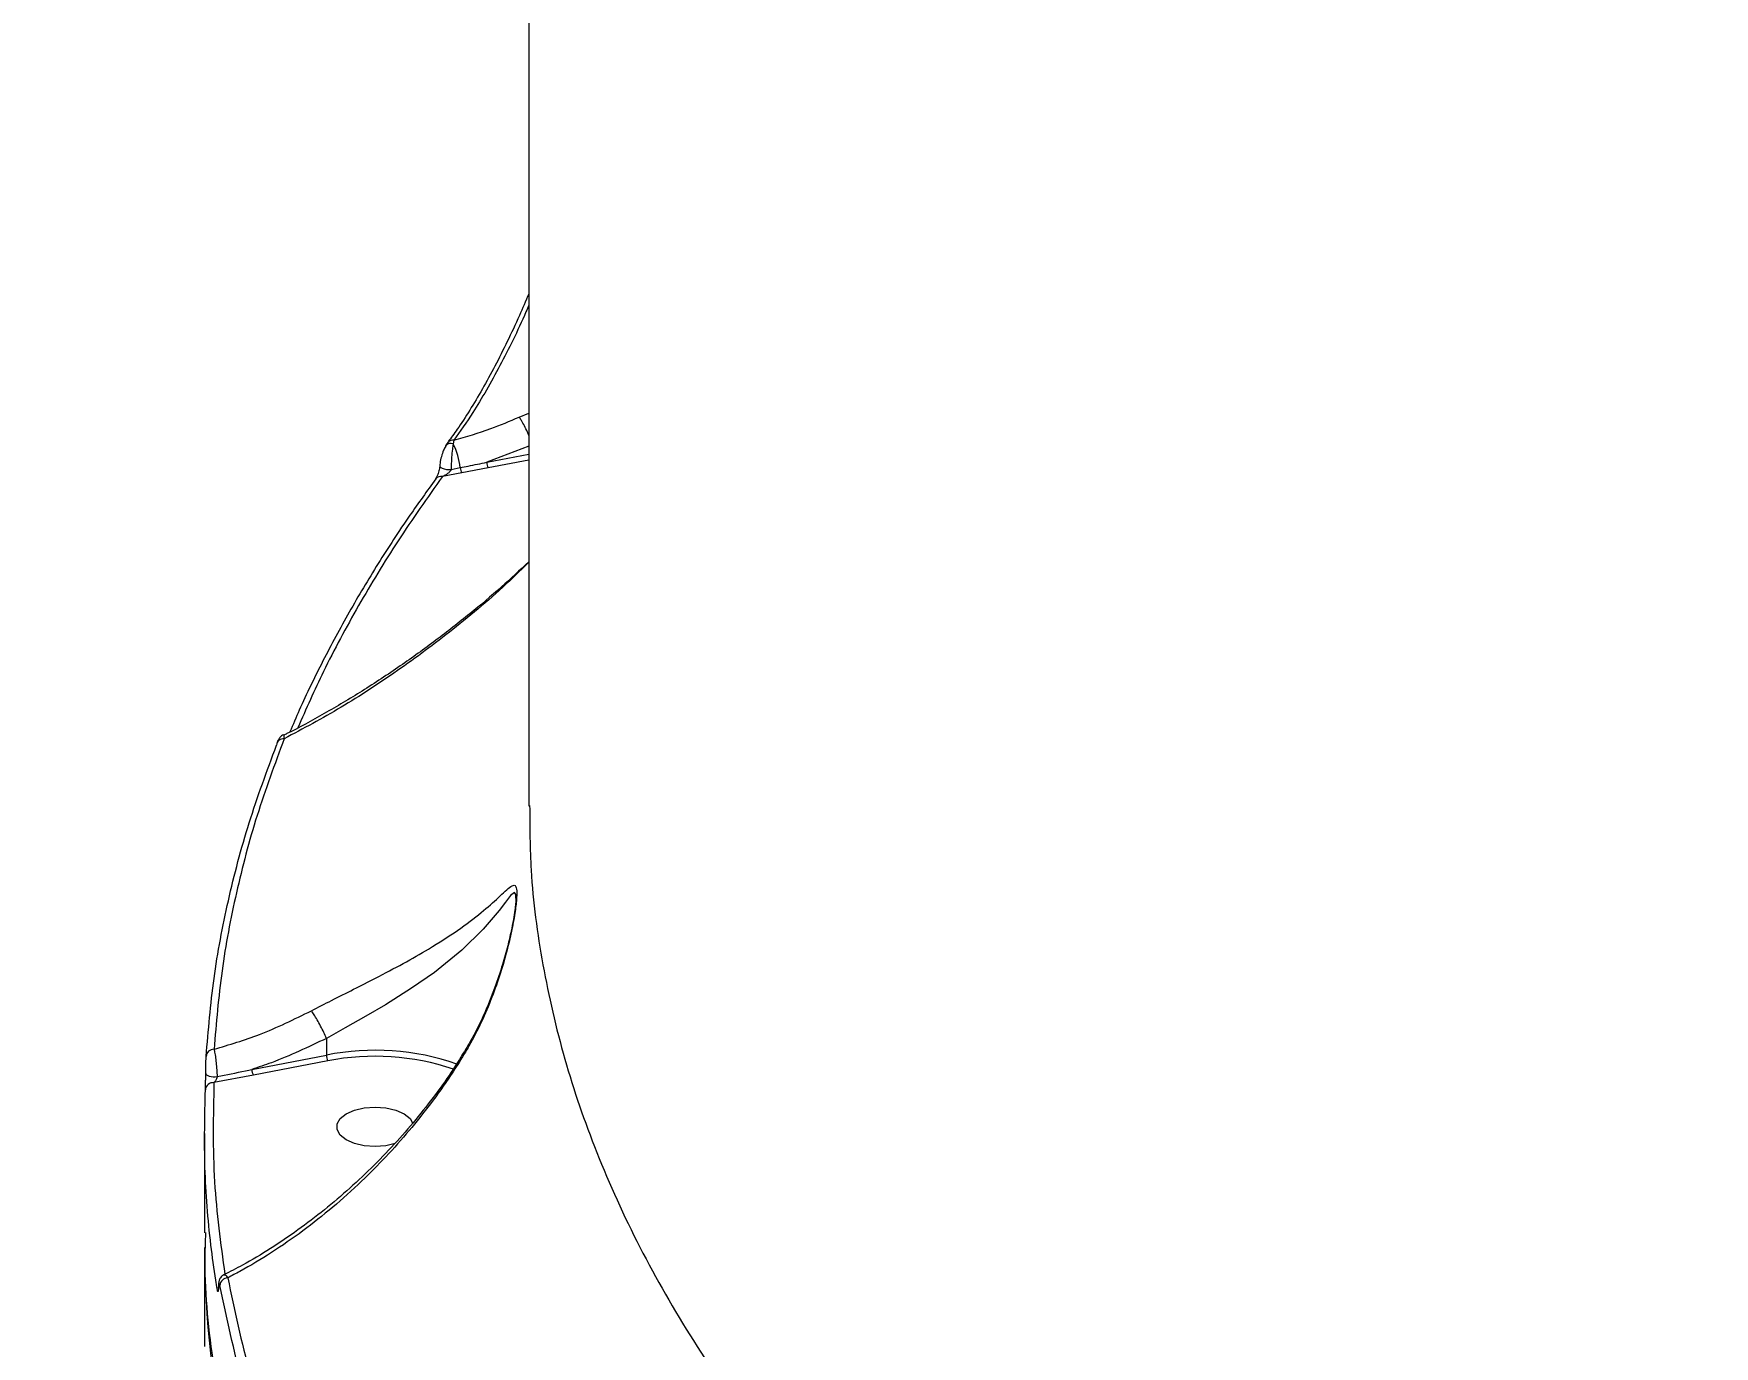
# Model space of a CAD drawing. Header units: millimetres. Extents: x -8092 to 6423, y -6886 to 5604.
# Drawn here: x -509.9 to -313.1, y -1448.1 to -1294.3 of the extents above; entities that cross this region are included whole.
import ezdxf

# ---------------------------------------------------------------- set-up
doc = ezdxf.new("R2010")
doc.units = ezdxf.units.MM
for name, color, linetype in [('DIKOM_ОБЪЕКТ', 7, 'Continuous'), ('DIKOM_РАЗМЕР_ЗОНА', 7, 'Continuous'), ('DIKOM_РАЗМЕР_ОБЪЕКТА', 7, 'Continuous')]:
    doc.layers.add(name, color=color, linetype=linetype)
doc.styles.add('style1', font='arial.ttf', dxfattribs={"width": 0.8})
doc.dimstyles.new('1-50', dxfattribs={"dimtxt": 300, "dimasz": 200, "dimexe": 100, "dimexo": 0, "dimgap": 100, "dimtad": 1, "dimtxsty": 'style1', "dimcen": 200, "dimclrd": 7, "dimclre": 7, "dimclrt": 7, "dimadec": 1, "dimazin": 2, "dimtfac": 1, "dimtmove": 0, "dimatfit": 2, "dimfxl": 0, "dimlwd": 25, "dimlwe": 18, "dimarcsym": 0})

# ---------------------------------------------------------------- blocks, each defined once
blk = doc.blocks.new('*D9')
at = {"layer": 'Defpoints', "color": 0, "transparency": 16777216}
for p in [(-8092.06, -86.27), (4664.84, -1471.84), (4664.84, -6785.92)]:
    blk.add_point(p, dxfattribs=at)
at = {"layer": 'DIKOM_РАЗМЕР_ЗОНА', "color": 7, "lineweight": 18, "transparency": 16777216}
for p, q in [((-8092.06, -86.27), (-8092.06, -6885.92)), ((4664.84, -1471.84), (4664.84, -6885.92))]:
    blk.add_line(p, q, dxfattribs=at)
at = {"layer": 'DIKOM_РАЗМЕР_ЗОНА', "color": 7, "lineweight": 25, "transparency": 16777216}
blk.add_line((-7892.06, -6785.92), (4464.84, -6785.92), dxfattribs=at)
at = {"layer": 'DIKOM_РАЗМЕР_ЗОНА', "color": 7, "transparency": 16777216}
for points in [[(-7892.06, -6752.58), (-7892.06, -6819.25), (-8092.06, -6785.92)], [(4464.84, -6752.58), (4464.84, -6819.25), (4664.84, -6785.92)]]:
    blk.add_solid(points, dxfattribs=at)
at = {"layer": 'DIKOM_РАЗМЕР_ЗОНА', "color": 7, "transparency": 16777216, "insert": (-2159.84, -6532.75), "char_height": 300, "attachment_point": 5, "style": 'style1'}
blk.add_mtext('12760', dxfattribs=at)
blk = doc.blocks.new('*D11')
at = {"layer": 'Defpoints', "color": 0, "transparency": 16777216}
for p in [(-6092.06, -310.77), (2568.27, -2361.54), (2568.27, -4925.78)]:
    blk.add_point(p, dxfattribs=at)
at = {"layer": 'DIKOM_РАЗМЕР_ОБЪЕКТА', "color": 7, "lineweight": 18, "transparency": 16777216}
for p, q in [((-6092.06, -310.77), (-6092.06, -5025.78)), ((2568.27, -2361.54), (2568.27, -5025.78))]:
    blk.add_line(p, q, dxfattribs=at)
at = {"layer": 'DIKOM_РАЗМЕР_ОБЪЕКТА', "color": 7, "lineweight": 25, "transparency": 16777216}
blk.add_line((-5892.06, -4925.78), (2368.27, -4925.78), dxfattribs=at)
at = {"layer": 'DIKOM_РАЗМЕР_ОБЪЕКТА', "color": 7, "transparency": 16777216}
for points in [[(-5892.06, -4892.44), (-5892.06, -4959.11), (-6092.06, -4925.78)], [(2368.27, -4892.44), (2368.27, -4959.11), (2568.27, -4925.78)]]:
    blk.add_solid(points, dxfattribs=at)
at = {"layer": 'DIKOM_РАЗМЕР_ОБЪЕКТА', "color": 7, "transparency": 16777216, "insert": (-2605.9, -4672.61), "char_height": 300, "attachment_point": 5, "style": 'style1'}
blk.add_mtext('8660', dxfattribs=at)

msp = doc.modelspace()

# ---------------------------------------------------------------- linework, layer by layer
at = {"layer": 'DIKOM_ОБЪЕКТ', "color": 7, "linetype": 'Continuous', "lineweight": 15}
for p, q in [((-451.936, -1239.742), (-451.936, -1384.821)), ((-453.07, -1339.255), (-451.936, -1338.777)), ((-460.715, -1341.952), (-460.801, -1342.376)), ((-451.936, -1342.661), (-456.87, -1344.532)), ((-456.87, -1344.532), (-451.936, -1343.578)), ((-451.936, -1344.282), (-456.694, -1345.202)), ((-462.362, -1344.949), (-462.364, -1344.963)), ((-459.794, -1345.791), (-462.05, -1346.218)), ((-461.023, -1345.381), (-459.965, -1345.17)), ((-456.694, -1345.202), (-459.794, -1345.791)), ((-453.45, -1395.595), (-453.449, -1395.486)), ((-475.645, -1412.003), (-475.644, -1412.007)), ((-475.644, -1412.007), (-475.644, -1413.959)), ((-484.373, -1415.647), (-475.644, -1413.959)), ((-475.468, -1414.629), (-484.198, -1416.317)), ((-484.198, -1416.317), (-488.819, -1417.192)), ((-489.936, -1423.147), (-489.936, -1434.791)), ((-489.936, -1436.505), (-489.936, -1448.077))]:
    msp.add_line(p, q, dxfattribs=at)
at = {"layer": 'DIKOM_ОБЪЕКТ', "color": 7, "linetype": 'Continuous', "lineweight": 15, "flags": 128}
for points in [[(-461.428, -1342.225), (-461.422, -1342.217), (-461.371, -1342.158)], [(-462.364, -1344.963), (-462.342, -1345.046), (-462.244, -1345.149), (-462.075, -1345.242), (-461.849, -1345.316), (-461.584, -1345.367), (-461.301, -1345.389), (-461.023, -1345.381)], [(-453.449, -1395.486), (-453.447, -1395.27), (-453.46, -1395.158), (-453.617, -1394.904), (-454.084, -1395.292), (-454.68, -1396.062), (-455.406, -1397.017), (-457.289, -1399.232), (-459.788, -1401.676), (-462.998, -1404.279), (-465.659, -1406.14), (-468.735, -1408.073), (-471.023, -1409.412), (-473.463, -1410.786), (-475.644, -1412.003), (-475.645, -1412.003), (-475.645, -1412.003)], [(-489.779, -1416.11), (-489.756, -1416.201), (-489.676, -1416.288), (-489.543, -1416.365), (-489.365, -1416.428), (-489.152, -1416.473), (-488.918, -1416.498), (-488.675, -1416.5), (-488.439, -1416.481)], [(-469.936, -1424.679), (-471.204, -1424.585), (-472.369, -1424.311), (-473.337, -1423.879), (-474.03, -1423.324), (-474.391, -1422.691), (-474.391, -1422.032), (-474.03, -1421.399), (-473.337, -1420.844), (-472.369, -1420.412), (-471.204, -1420.138), (-469.936, -1420.044), (-468.669, -1420.138), (-467.504, -1420.412), (-466.536, -1420.844), (-465.843, -1421.399), (-465.505, -1421.958)], [(-467.583, -1424.337), (-468.669, -1424.585), (-469.936, -1424.679)], [(-488.447, -1441.351), (-488.428, -1441.183), (-488.417, -1441.139)]]:
    msp.add_lwpolyline(points, dxfattribs=at)
at = {"layer": 'DIKOM_ОБЪЕКТ', "color": 7, "linetype": 'Continuous', "lineweight": 15}
for centre, radius, start, end in [((-461.079, -1343.073), 0.751, 68.22818, 144.42506), ((-460.833, -1342.725), 0.782, 81.28789, 133.5031), ((-468.023, -1346.059), 8.107, 6.29732, 27.02108), ((-455.559, -1344.546), 1.311, 179.39383, 210.01371), ((-462.246, -1346.979), 0.786, 75.49724, 139.91072), ((-458.651, -1345.142), 1.314, 181.22734, 209.59724), ((-480.684, -1377.723), 0.807, 83.45186, 177.33912), ((-488.827, -1414.187), 0.907, 88.68265, 175.82539), ((-469.954, -1442.807), 29.404, 70.93782, 101.15792), ((-474.333, -1413.973), 1.311, 179.39377, 210.01377), ((-469.976, -1443.032), 28.928, 71.45497, 100.94335), ((-488.899, -1418.112), 0.924, 85.0831, 175.3573), ((-483.063, -1415.661), 1.311, 179.39008, 210.01746), ((-371.984, -1435.92), 117.954, 180.28412, 204.39171), ((-487.154, -1441.028), 0.978, 92.81278, 175.34405)]:
    msp.add_arc(centre, radius, start, end, dxfattribs=at)
for points, knots in [([(-445.293, -1242.157), (-442.053, -1243.12), (-432.669, -1245.907), (-417.067, -1250.311), (-398.461, -1255.279), (-379.767, -1259.969), (-360.991, -1264.385), (-342.138, -1268.523), (-323.212, -1272.384), (-304.22, -1275.966), (-285.165, -1279.269), (-266.054, -1282.29), (-246.89, -1285.03), (-227.68, -1287.488), (-208.427, -1289.663), (-189.138, -1291.555), (-169.818, -1293.162), (-150.471, -1294.486), (-131.103, -1295.524), (-111.718, -1296.278), (-92.323, -1296.746), (-72.921, -1296.929), (-53.519, -1296.827), (-34.122, -1296.44), (-14.734, -1295.767), (4.64, -1294.809), (23.993, -1293.566), (43.322, -1292.039), (62.621, -1290.228), (81.884, -1288.133), (101.107, -1285.756), (120.284, -1283.096), (139.411, -1280.154), (158.483, -1276.931), (177.494, -1273.428), (196.439, -1269.646), (215.313, -1265.586), (234.112, -1261.249), (252.83, -1256.637), (271.461, -1251.745), (288.839, -1246.922), (299.968, -1243.631), (304.952, -1242.157)], [0, 0, 0, 0, 0.01340852, 0.03882811, 0.064248, 0.08966798, 0.115088, 0.14050813, 0.16592837, 0.19134869, 0.21676905, 0.24218948, 0.26760997, 0.29303051, 0.3184511, 0.34387174, 0.36929243, 0.39471314, 0.42013388, 0.44555464, 0.47097543, 0.49639624, 0.52181706, 0.54723788, 0.57265871, 0.59807953, 0.62350035, 0.64892115, 0.67434196, 0.69976272, 0.72518346, 0.75060419, 0.77602486, 0.80144553, 0.82686611, 0.85228667, 0.87770714, 0.90312758, 0.92854793, 0.95396824, 0.97938848, 1, 1, 1, 1]), ([(-451.936, -1324.8), (-452.304, -1325.664), (-453.131, -1327.604), (-454.462, -1330.432), (-455.911, -1333.309), (-457.383, -1336), (-458.86, -1338.473), (-460.203, -1340.545), (-461.034, -1341.669), (-461.387, -1342.146)], [0, 0, 0, 0, 0.1207305, 0.271293, 0.4235211, 0.5770612, 0.7314479, 0.8861041, 1, 1, 1, 1]), ([(-451.936, -1326.143), (-452.048, -1326.406), (-453.136, -1328.963), (-454.819, -1332.334), (-456.908, -1336.133), (-458.723, -1339.148), (-459.978, -1340.915), (-460.715, -1341.952)], [0, 0, 0, 0, 0.0399305, 0.3874873, 0.5665473, 0.7456026, 1, 1, 1, 1]), ([(-460.715, -1341.952), (-459.264, -1341.533), (-456.685, -1340.787), (-454.17, -1339.721), (-453.07, -1339.255)], [0, 0, 0, 0, 0.5623936, 1, 1, 1, 1]), ([(-451.936, -1341.394), (-451.988, -1341.268), (-452.145, -1340.885), (-452.452, -1340.258), (-452.773, -1339.681), (-452.972, -1339.382), (-453.055, -1339.274), (-453.07, -1339.255)], [0, 0, 0, 0, 0.1452015, 0.4411418, 0.7370834, 0.9530697, 1, 1, 1, 1]), ([(-461.418, -1342.234), (-461.459, -1342.281), (-461.559, -1342.396), (-461.636, -1342.543), (-461.681, -1342.629)], [0, 0, 0, 0, 0.4126979, 1, 1, 1, 1]), ([(-460.801, -1342.376), (-460.832, -1342.581), (-460.902, -1343.032), (-460.974, -1343.843), (-461.019, -1344.673), (-461.022, -1345.141), (-461.023, -1345.381)], [0, 0, 0, 0, 0.2543411, 0.5587146, 0.7734763, 1, 1, 1, 1]), ([(-461.676, -1342.646), (-461.763, -1342.802), (-461.961, -1343.157), (-462.182, -1343.847), (-462.336, -1344.498), (-462.345, -1344.844), (-462.348, -1344.95)], [0, 0, 0, 0, 0.2544445, 0.578307, 0.8706189, 1, 1, 1, 1]), ([(-459.965, -1345.17), (-459.652, -1345.107), (-458.619, -1344.901), (-457.588, -1344.684), (-456.87, -1344.532)], [0, 0, 0, 0, 0.3030051, 1, 1, 1, 1]), ([(-462.824, -1346.492), (-463.854, -1347.908), (-466.238, -1351.188), (-469.62, -1356.391), (-473.025, -1362.077), (-476.09, -1367.801), (-478.39, -1372.482), (-479.557, -1375.269), (-479.914, -1376.123)], [0, 0, 0, 0, 0.1467684, 0.339777, 0.5321754, 0.7237737, 0.9153271, 1, 1, 1, 1]), ([(-462.05, -1346.218), (-463.816, -1348.714), (-467.349, -1353.705), (-471.958, -1361.328), (-475.902, -1368.631), (-478.019, -1373.432), (-478.988, -1375.628)], [0, 0, 0, 0, 0.2595086, 0.519016, 0.7799508, 1, 1, 1, 1]), ([(-462.4, -1345.263), (-462.4, -1345.266), (-462.414, -1345.359), (-462.466, -1345.575), (-462.567, -1345.909), (-462.704, -1346.242), (-462.827, -1346.448), (-462.853, -1346.479), (-462.854, -1346.481)], [0, 0, 0, 0, 0.0054753, 0.1654935, 0.3733146, 0.6469443, 0.9769156, 1, 1, 1, 1]), ([(-462.365, -1344.962), (-462.367, -1344.996), (-462.372, -1345.088), (-462.389, -1345.195), (-462.4, -1345.263)], [0, 0, 0, 0, 0.3647506, 1, 1, 1, 1]), ([(-461.023, -1345.381), (-461.034, -1345.41), (-461.054, -1345.465), (-461.128, -1345.577), (-461.282, -1345.743), (-461.564, -1345.96), (-461.837, -1346.119), (-462.012, -1346.201), (-462.05, -1346.218)], [0, 0, 0, 0, 0.0644634, 0.1180491, 0.2689776, 0.5294689, 0.8996301, 1, 1, 1, 1]), ([(-451.936, -1356.186), (-452.999, -1357.182), (-455.267, -1359.308), (-458.903, -1362.37), (-462.861, -1365.461), (-467.065, -1368.479), (-471.432, -1371.364), (-475.866, -1373.987), (-478.943, -1375.692), (-480.534, -1376.438), (-480.66, -1376.498)], [0, 0, 0, 0, 0.1175523, 0.2510051, 0.3901714, 0.5353948, 0.6882155, 0.839149, 0.9872423, 1, 1, 1, 1]), ([(-451.936, -1356.24), (-452.679, -1356.971), (-455.558, -1359.802), (-460.698, -1364.096), (-467.301, -1369.034), (-473.908, -1373.345), (-478.365, -1375.73), (-480.592, -1376.921)], [0, 0, 0, 0, 0.0830369, 0.3218362, 0.5477582, 0.7740633, 1, 1, 1, 1]), ([(-489.731, -1414.121), (-489.475, -1411.075), (-488.962, -1404.981), (-487.227, -1395.852), (-484.843, -1386.738), (-482.608, -1380.703), (-481.49, -1377.686)], [0, 0, 0, 0, 0.2490997, 0.4981998, 0.7491003, 1, 1, 1, 1]), ([(-480.592, -1376.921), (-481.699, -1379.911), (-483.913, -1385.891), (-486.293, -1394.962), (-488.034, -1404.094), (-488.549, -1410.219), (-488.806, -1413.281)], [0, 0, 0, 0, 0.2491003, 0.4982008, 0.7491006, 1, 1, 1, 1]), ([(-480.685, -1376.446), (-480.76, -1376.489), (-480.925, -1376.584), (-481.115, -1376.796), (-481.301, -1377.076), (-481.394, -1377.323), (-481.452, -1377.473)], [0, 0, 0, 0, 0.1554731, 0.3415984, 0.5985917, 1, 1, 1, 1]), ([(-480.676, -1376.466), (-480.673, -1376.456), (-480.66, -1376.407), (-480.628, -1376.611), (-480.599, -1376.859), (-480.592, -1376.921)], [0, 0, 0, 0, 0.1661214, 0.7900755, 1, 1, 1, 1]), ([(-451.838, -1384.743), (-451.826, -1387.268), (-451.797, -1393.499), (-450.452, -1403.414), (-447.916, -1414.445), (-444.137, -1425.485), (-439.123, -1436.495), (-432.849, -1447.437), (-425.463, -1458.057), (-417.021, -1468.326), (-407.602, -1478.226), (-397.04, -1487.931), (-385.324, -1497.397), (-372.466, -1506.585), (-358.76, -1515.286), (-344.278, -1523.482), (-329.104, -1531.168), (-312.979, -1538.476), (-295.917, -1545.363), (-277.957, -1551.796), (-260.709, -1557.248), (-244.388, -1561.832), (-229.116, -1565.678), (-213.485, -1569.177), (-197.552, -1572.314), (-181.389, -1575.076), (-164.985, -1577.459), (-148.356, -1579.493), (-137.113, -1580.522), (-131.491, -1581.037)], [0, 0, 0, 0, 0.0269364, 0.0664877, 0.1060694, 0.1456204, 0.186327, 0.2270667, 0.267773, 0.3071934, 0.3466442, 0.3860645, 0.426635, 0.4672388, 0.5078092, 0.5471361, 0.5864932, 0.62582, 0.6662928, 0.7067987, 0.7472716, 0.778685, 0.8100985, 0.8417627, 0.8734269, 0.9049435, 0.9364601, 0.96823, 1, 1, 1, 1]), ([(-477.405, -1408.778), (-476.615, -1408.369), (-474.969, -1407.518), (-472.425, -1406.243), (-469.578, -1404.799), (-466.579, -1403.217), (-463.285, -1401.337), (-460.15, -1399.318), (-457.454, -1397.274), (-455.737, -1395.748), (-454.675, -1394.741), (-454.004, -1394.164), (-453.56, -1393.969), (-453.345, -1394.419), (-453.337, -1395.47), (-453.531, -1397.159), (-453.893, -1399.204), (-454.67, -1402.596), (-456.165, -1407.288), (-458.138, -1411.565), (-459.499, -1413.838), (-459.775, -1414.299)], [0, 0, 0, 0, 0.0399713, 0.0832984, 0.1277347, 0.1880427, 0.2502371, 0.3338822, 0.4199841, 0.501347, 0.54303, 0.5846634, 0.6297925, 0.6581316, 0.6869625, 0.7180483, 0.7529309, 0.7887571, 0.8810078, 0.97587, 1, 1, 1, 1]), ([(-453.441, -1395.486), (-453.442, -1395.55), (-453.442, -1395.715), (-453.478, -1396.238), (-453.573, -1397.046), (-453.745, -1398.148), (-454.021, -1399.553), (-454.431, -1401.31), (-455.047, -1403.519), (-455.954, -1406.247), (-457.193, -1409.273), (-458.533, -1412.021), (-459.533, -1413.604), (-459.918, -1414.215)], [0, 0, 0, 0, 0.0254597, 0.0661839, 0.1166843, 0.1770977, 0.2465563, 0.3319233, 0.439824, 0.5731461, 0.7384358, 0.8991318, 1, 1, 1, 1]), ([(-488.806, -1413.281), (-487.02, -1412.748), (-483.142, -1411.592), (-479.415, -1409.764), (-477.405, -1408.778)], [0, 0, 0, 0, 0.4604858, 1, 1, 1, 1]), ([(-475.645, -1412.003), (-475.742, -1411.779), (-475.936, -1411.331), (-476.319, -1410.562), (-476.717, -1409.83), (-477.081, -1409.226), (-477.299, -1408.911), (-477.391, -1408.795), (-477.405, -1408.778)], [0, 0, 0, 0, 0.1975718, 0.3951498, 0.5927343, 0.7902998, 0.9681023, 1, 1, 1, 1]), ([(-488.806, -1413.281), (-488.793, -1413.34), (-488.743, -1413.559), (-488.655, -1414.079), (-488.557, -1414.859), (-488.48, -1415.695), (-488.452, -1416.217), (-488.439, -1416.481)], [0, 0, 0, 0, 0.090301, 0.332232, 0.5590547, 0.7775738, 1, 1, 1, 1]), ([(-475.644, -1412.007), (-477.774, -1413.024), (-480.645, -1414.394), (-483.609, -1415.391), (-484.373, -1415.647)], [0, 0, 0, 0, 0.7421817, 1, 1, 1, 1]), ([(-489.779, -1416.11), (-489.778, -1415.949), (-489.776, -1415.628), (-489.767, -1415.112), (-489.754, -1414.628), (-489.741, -1414.301), (-489.733, -1414.16), (-489.731, -1414.121)], [0, 0, 0, 0, 0.2168757, 0.4334341, 0.6619689, 0.9080674, 1, 1, 1, 1]), ([(-459.914, -1414.218), (-460.113, -1414.545), (-460.946, -1415.912), (-462.6, -1418.238), (-464.881, -1421.202), (-467.375, -1424.093), (-470.052, -1426.899), (-472.896, -1429.587), (-475.882, -1432.125), (-478.994, -1434.498), (-482.195, -1436.66), (-485.108, -1438.418), (-486.944, -1439.334), (-487.688, -1439.706)], [0, 0, 0, 0, 0.0284422, 0.1187745, 0.211833, 0.3077034, 0.4062886, 0.5072863, 0.6101685, 0.7145881, 0.8211091, 0.9275301, 1, 1, 1, 1]), ([(-459.775, -1414.299), (-460.21, -1414.985), (-461.373, -1416.82), (-463.423, -1419.685), (-466.82, -1423.946), (-470.668, -1428.028), (-474.891, -1431.823), (-478.418, -1434.619), (-482.055, -1437.133), (-485.008, -1438.902), (-486.728, -1439.803), (-487.202, -1440.05)], [0, 0, 0, 0, 0.06011676, 0.16098256, 0.26186349, 0.46897561, 0.58841063, 0.70785401, 0.83064437, 0.95343656, 1, 1, 1, 1]), ([(-459.891, -1414.232), (-459.881, -1414.237), (-459.87, -1414.242), (-459.789, -1414.291), (-459.775, -1414.299)], [0, 0, 0, 0, 0.8257295, 1, 1, 1, 1]), ([(-489.819, -1418.037), (-489.817, -1418), (-489.812, -1417.864), (-489.801, -1417.551), (-489.79, -1417.083), (-489.782, -1416.581), (-489.78, -1416.267), (-489.779, -1416.11)], [0, 0, 0, 0, 0.0918793, 0.3355678, 0.5630557, 0.7814091, 1, 1, 1, 1]), ([(-488.819, -1417.192), (-488.9, -1421.068), (-489.054, -1428.556), (-488.034, -1436.027), (-487.542, -1439.631)], [0, 0, 0, 0, 0.51755078, 1, 1, 1, 1]), ([(-488.439, -1416.481), (-488.446, -1416.527), (-488.456, -1416.582), (-488.492, -1416.698), (-488.549, -1416.833), (-488.651, -1417.004), (-488.745, -1417.121), (-488.803, -1417.176), (-488.819, -1417.192)], [0, 0, 0, 0, 0.152184, 0.1824626, 0.3868839, 0.6239589, 0.8956648, 1, 1, 1, 1]), ([(-488.439, -1416.481), (-487.333, -1416.26), (-485.977, -1415.99), (-484.624, -1415.701), (-484.373, -1415.647)], [0, 0, 0, 0, 0.8147963, 1, 1, 1, 1]), ([(-488.447, -1441.351), (-488.502, -1441.009), (-488.778, -1439.298), (-489.414, -1434.564), (-490.024, -1427.133), (-489.887, -1421.071), (-489.819, -1418.037)], [0, 0, 0, 0, 0.0441417, 0.2207139, 0.6100121, 1, 1, 1, 1]), ([(-489.807, -1434.749), (-489.845, -1435.853), (-490.026, -1441.069), (-489.012, -1450.396), (-486.644, -1462.671), (-483.441, -1473.44), (-480.529, -1480.042), (-479.386, -1482.634)], [0, 0, 0, 0, 0.068625, 0.323981, 0.5795451, 0.8349014, 1, 1, 1, 1]), ([(-487.681, -1439.728), (-487.713, -1439.74), (-487.834, -1439.786), (-487.987, -1439.938), (-488.129, -1440.135), (-488.207, -1440.326), (-488.25, -1440.504), (-488.28, -1440.719), (-488.286, -1440.947), (-488.289, -1441.094)], [0, 0, 0, 0, 0.0528452, 0.1988298, 0.3264804, 0.4415186, 0.5511489, 0.7095438, 1, 1, 1, 1]), ([(-488.129, -1440.948), (-488.152, -1440.838), (-488.194, -1440.645), (-488.243, -1440.638), (-488.273, -1440.789), (-488.285, -1440.992), (-488.288, -1441.123), (-488.288, -1441.145)], [0, 0, 0, 0, 0.3277286, 0.5739064, 0.7796439, 0.9627921, 1, 1, 1, 1]), ([(-479.444, -1468.63), (-480.193, -1466.999), (-482.656, -1461.631), (-485.677, -1452.396), (-487.312, -1444.764), (-488.129, -1440.948)], [0, 0, 0, 0, 0.1792025, 0.5896016, 1, 1, 1, 1]), ([(-487.669, -1439.745), (-487.626, -1439.723), (-487.51, -1439.664), (-487.336, -1439.846), (-487.221, -1440.021), (-487.202, -1440.05)], [0, 0, 0, 0, 0.3333691, 0.8892169, 1, 1, 1, 1]), ([(-487.202, -1440.05), (-486.409, -1443.817), (-484.825, -1451.351), (-480.957, -1462.589), (-476.084, -1473.766), (-471.841, -1481.11), (-469.72, -1484.782)], [0, 0, 0, 0, 0.2485966, 0.4971937, 0.7485964, 1, 1, 1, 1]), ([(-488.288, -1441.145), (-488.289, -1441.172), (-488.292, -1441.312), (-488.305, -1441.523), (-488.337, -1441.675), (-488.386, -1441.661), (-488.426, -1441.461), (-488.447, -1441.351)], [0, 0, 0, 0, 0.0440658, 0.2245626, 0.4337839, 0.6875076, 1, 1, 1, 1]), ([(-488.294, -1441.117), (-488.294, -1441.158), (-488.296, -1441.262), (-488.304, -1441.344), (-488.305, -1441.348), (-488.305, -1441.35)], [0, 0, 0, 0, 0.2928121, 0.7583229, 1, 1, 1, 1])]:
    msp.add_open_spline(points, degree=3, knots=knots, dxfattribs=at)

# ---------------------------------------------------------------- dimensions: what is measured, and where the dimension line sits
at = {"layer": 'DIKOM_РАЗМЕР_ЗОНА'}
dim = msp.add_linear_dim(base=(4664.839, -6785.918), p1=(-8092.064, -86.271), p2=(4664.839, -1471.84), text='12760', dimstyle='1-50', dxfattribs=at)
dim.commit()
dim.dimension.update_dxf_attribs({"geometry": '*D9', "text_midpoint": (-2159.843, -6785.918), "dimtype": 160})
at = {"layer": 'DIKOM_РАЗМЕР_ОБЪЕКТА'}
dim = msp.add_linear_dim(base=(2568.274, -4925.777), p1=(-6092.064, -310.768), p2=(2568.274, -2361.54), text='8660', dimstyle='1-50', dxfattribs=at)
dim.commit()
dim.dimension.update_dxf_attribs({"geometry": '*D11', "text_midpoint": (-2605.904, -4925.777), "dimtype": 160})

doc.saveas('drawing.dxf')
